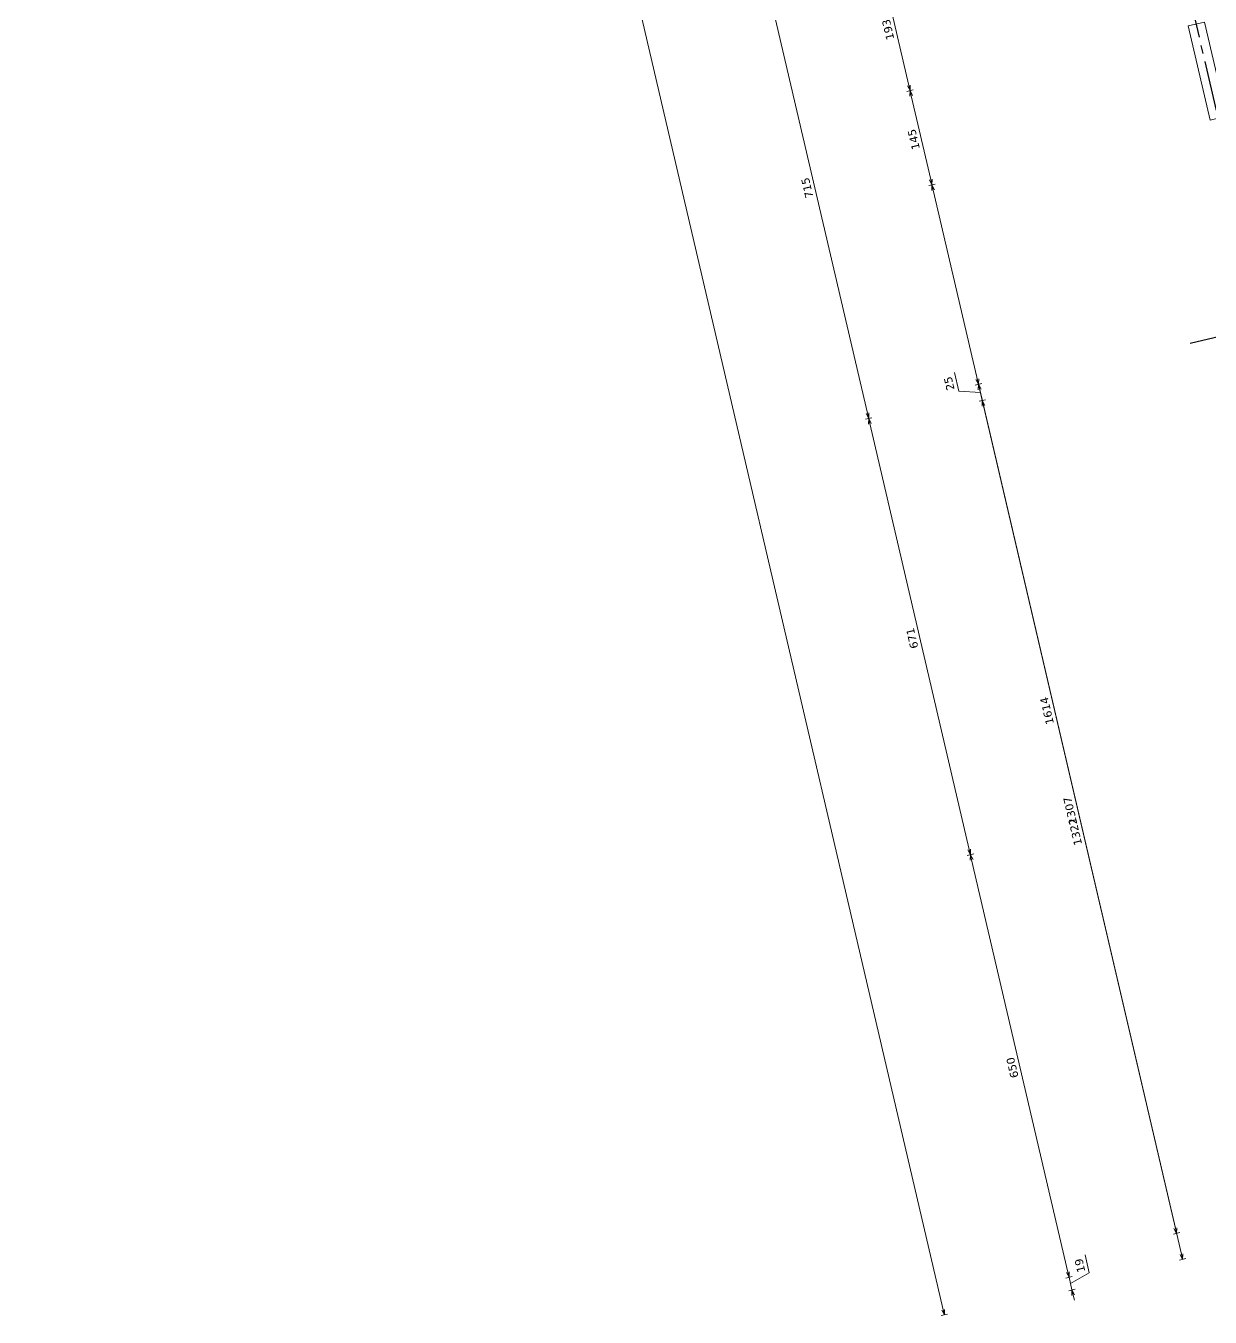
# Model space of a CAD drawing. Header units: metres. Extents: x -49 to 867749, y -579737 to 170817.
# Drawn here: x 596166.87 to 596184.61, y 139689.92 to 139709.28 of the extents above; entities that cross this region are included whole.
import ezdxf

# ---------------------------------------------------------------- set-up
doc = ezdxf.new("R2010")
doc.units = ezdxf.units.M
doc.header["$MEASUREMENT"] = 0
doc.header["$PDMODE"] = 3
doc.header["$PDSIZE"] = 0.1
doc.linetypes.add('AXES2', pattern=[1.125, 0.75, -0.125, 0.125, -0.125])
doc.layers.add('00-AXE-0.00', color=14, linetype='AXES2')
doc.layers.add('ACSP - Bois', color=47, linetype='Continuous', lineweight=18)
doc.layers.add('ACSP - Cotes', color=7, linetype='Continuous', lineweight=18)
doc.styles.add('COT', font='verdana.ttf')
doc.dimstyles.new('COT50', dxfattribs={"dimtxt": 0.12, "dimasz": 0.08, "dimexe": 0.05, "dimexo": 0, "dimgap": 0.05, "dimtad": 1, "dimdec": 0, "dimlfac": 100, "dimzin": 0, "dimdsep": 46, "dimtxsty": 'COT', "dimblk": 'OPEN30', "dimcen": 0.04, "dimdle": 0.05, "dimclrd": 256, "dimclre": 256, "dimclrt": 6, "dimadec": 0, "dimazin": 0, "dimtm": 1e-09, "dimtfac": 1, "dimtdec": 0, "dimtmove": 1, "dimatfit": 0, "dimldrblk": 'OPEN30', "dimfxl": 0.05, "dimfxlon": 1, "dimtolj": 1, "dimtzin": 0, "dimlwd": -1, "dimlwe": -1, "dimarcsym": 0})

# ---------------------------------------------------------------- blocks, each defined once
blk = doc.blocks.new('_Open30')
at = {"color": 0, "linetype": 'ByBlock', "lineweight": -2}
for p, q in [((-1, 0.27), (0, 0)), ((0, 0), (-1, -0.27)), ((0, 0), (-1, 0))]:
    blk.add_line(p, q, dxfattribs=at)
blk = doc.blocks.new('*D686')
at = {"layer": 'ACSP - Cotes', "transparency": 16777216}
for p, q in [((596181.151, 139703.652), (596181.249, 139703.674)), ((596184.183, 139690.867), (596181.218, 139703.585)), ((596184.152, 139690.778), (596184.25, 139690.801))]:
    blk.add_line(p, q, dxfattribs=at)
at = {"layer": 'Defpoints', "color": 0, "transparency": 16777216}
for p in [(596181.2, 139703.663), (596178.572, 139703.05), (596181.573, 139690.177)]:
    blk.add_point(p, dxfattribs=at)
at = {"layer": 'ACSP - Cotes', "transparency": 16777216, "xscale": 0.08, "yscale": 0.08, "zscale": 0.08}
for p, rotation in [((596181.2, 139703.663), 103.1212703830424), ((596184.201, 139690.789), 283.1212703830424)]:
    blk.add_blockref('_Open30', p, dxfattribs=dict(at, rotation=rotation))
at = {"layer": 'ACSP - Cotes', "color": 6, "transparency": 16777216, "insert": (596182.591, 139697.201), "char_height": 0.12, "attachment_point": 5, "rotation": 103.1213, "style": 'COT'}
blk.add_mtext('\\A1;1322', dxfattribs=at)
blk = doc.blocks.new('*D687')
at = {"layer": 'ACSP - Cotes', "transparency": 16777216}
for p, q in [((596180.846, 139703.805), (596180.781, 139704.083)), ((596181.125, 139703.984), (596181.107, 139704.062)), ((596181.192, 139703.918), (596181.095, 139703.895)), ((596181.2, 139703.663), (596181.143, 139703.906)), ((596181.2, 139703.663), (596181.143, 139703.906)), ((596181.172, 139703.785), (596180.846, 139703.805)), ((596181.151, 139703.652), (596181.249, 139703.674)), ((596181.218, 139703.585), (596181.236, 139703.507))]:
    blk.add_line(p, q, dxfattribs=at)
at = {"layer": 'Defpoints', "color": 0, "transparency": 16777216}
for p in [(596184.026, 139704.578), (596181.143, 139703.906), (596178.572, 139703.05)]:
    blk.add_point(p, dxfattribs=at)
at = {"layer": 'ACSP - Cotes', "transparency": 16777216, "xscale": 0.08, "yscale": 0.08, "zscale": 0.08}
for p, rotation in [((596181.143, 139703.906), 283.1212703820332), ((596181.2, 139703.663), 103.1212703820333)]:
    blk.add_blockref('_Open30', p, dxfattribs=dict(at, rotation=rotation))
at = {"layer": 'ACSP - Cotes', "color": 6, "transparency": 16777216, "insert": (596180.704, 139703.918), "char_height": 0.12, "attachment_point": 5, "rotation": 103.1213, "style": 'COT'}
blk.add_mtext('\\A1;25', dxfattribs=at)
blk = doc.blocks.new('*D731')
at = {"layer": 'ACSP - Cotes', "transparency": 16777216}
for p, q in [((596181.192, 139703.918), (596181.095, 139703.895)), ((596181.162, 139703.828), (596184.092, 139691.257)), ((596184.159, 139691.19), (596184.062, 139691.167))]:
    blk.add_line(p, q, dxfattribs=at)
at = {"layer": 'Defpoints', "color": 0, "transparency": 16777216}
for p in [(596184.026, 139704.578), (596190.398, 139692.644), (596184.11, 139691.179)]:
    blk.add_point(p, dxfattribs=at)
at = {"layer": 'ACSP - Cotes', "transparency": 16777216, "xscale": 0.08, "yscale": 0.08, "zscale": 0.08}
for p, rotation in [((596181.143, 139703.906), 103.1212703820333), ((596184.11, 139691.179), 283.1212703820332)]:
    blk.add_blockref('_Open30', p, dxfattribs=dict(at, rotation=rotation))
at = {"layer": 'ACSP - Cotes', "color": 6, "transparency": 16777216, "insert": (596182.517, 139697.517), "char_height": 0.12, "attachment_point": 5, "rotation": 103.1213, "style": 'COT'}
blk.add_mtext('\\A1;1307', dxfattribs=at)
blk = doc.blocks.new('*D732')
at = {"layer": 'ACSP - Cotes', "transparency": 16777216}
for p, q in [((596180.495, 139706.908), (596180.398, 139706.885)), ((596184.092, 139691.257), (596180.465, 139706.818)), ((596184.159, 139691.19), (596184.062, 139691.167))]:
    blk.add_line(p, q, dxfattribs=at)
at = {"layer": 'Defpoints', "color": 0, "transparency": 16777216}
for p in [(596184.613, 139707.867), (596180.446, 139706.896), (596190.398, 139692.644)]:
    blk.add_point(p, dxfattribs=at)
at = {"layer": 'ACSP - Cotes', "transparency": 16777216, "xscale": 0.08, "yscale": 0.08, "zscale": 0.08}
for p, rotation in [((596180.446, 139706.896), 103.1212703820333), ((596184.11, 139691.179), 283.1212703820332)]:
    blk.add_blockref('_Open30', p, dxfattribs=dict(at, rotation=rotation))
at = {"layer": 'ACSP - Cotes', "color": 6, "transparency": 16777216, "insert": (596182.169, 139699.012), "char_height": 0.12, "attachment_point": 5, "rotation": 103.1213, "style": 'COT'}
blk.add_mtext('\\A1;1614', dxfattribs=at)
blk = doc.blocks.new('*D733')
at = {"layer": 'ACSP - Cotes', "transparency": 16777216}
for p, q in [((596180.166, 139708.32), (596180.069, 139708.297)), ((596180.428, 139706.974), (596180.135, 139708.23)), ((596180.495, 139706.908), (596180.398, 139706.885))]:
    blk.add_line(p, q, dxfattribs=at)
at = {"layer": 'Defpoints', "color": 0, "transparency": 16777216}
for p in [(596184.284, 139709.28), (596180.117, 139708.308), (596184.613, 139707.867)]:
    blk.add_point(p, dxfattribs=at)
at = {"layer": 'ACSP - Cotes', "transparency": 16777216, "xscale": 0.08, "yscale": 0.08, "zscale": 0.08}
for p, rotation in [((596180.117, 139708.308), 103.1212703820333), ((596180.446, 139706.896), 283.1212703820332)]:
    blk.add_blockref('_Open30', p, dxfattribs=dict(at, rotation=rotation))
at = {"layer": 'ACSP - Cotes', "color": 6, "transparency": 16777216, "insert": (596180.173, 139707.577), "char_height": 0.12, "attachment_point": 5, "rotation": 103.1213, "style": 'COT'}
blk.add_mtext('\\A1;145', dxfattribs=at)
blk = doc.blocks.new('*D688')
at = {"layer": 'ACSP - Cotes', "transparency": 16777216}
for p, q in [((596179.728, 139710.199), (596179.63, 139710.177)), ((596180.099, 139708.386), (596179.697, 139710.11)), ((596180.166, 139708.32), (596180.069, 139708.297))]:
    blk.add_line(p, q, dxfattribs=at)
at = {"layer": 'Defpoints', "color": 0, "transparency": 16777216}
for p in [(596183.846, 139711.159), (596179.679, 139710.188), (596184.284, 139709.28)]:
    blk.add_point(p, dxfattribs=at)
at = {"layer": 'ACSP - Cotes', "transparency": 16777216, "xscale": 0.08, "yscale": 0.08, "zscale": 0.08}
for p, rotation in [((596179.679, 139710.188), 103.1212703820333), ((596180.117, 139708.308), 283.1212703820332)]:
    blk.add_blockref('_Open30', p, dxfattribs=dict(at, rotation=rotation))
at = {"layer": 'ACSP - Cotes', "color": 6, "transparency": 16777216, "insert": (596179.789, 139709.223), "char_height": 0.12, "attachment_point": 5, "rotation": 103.1213, "style": 'COT'}
blk.add_mtext('\\A1;193', dxfattribs=at)
blk = doc.blocks.new('*D690')
at = {"layer": 'ACSP - Cotes', "transparency": 16777216}
for p, q in [((596182.48, 139690.599), (596182.462, 139690.677)), ((596182.803, 139690.588), (596182.741, 139690.858)), ((596182.45, 139690.509), (596182.547, 139690.532)), ((596182.543, 139690.332), (596182.499, 139690.521)), ((596182.543, 139690.332), (596182.499, 139690.521)), ((596182.521, 139690.426), (596182.803, 139690.588)), ((596182.494, 139690.32), (596182.591, 139690.343)), ((596182.561, 139690.254), (596182.579, 139690.176))]:
    blk.add_line(p, q, dxfattribs=at)
at = {"layer": 'Defpoints', "color": 0, "transparency": 16777216}
for p in [(596182.499, 139690.521), (596182.219, 139690.456), (596182.263, 139690.267)]:
    blk.add_point(p, dxfattribs=at)
at = {"layer": 'ACSP - Cotes', "transparency": 16777216, "xscale": 0.08, "yscale": 0.08, "zscale": 0.08}
for p, rotation in [((596182.499, 139690.521), 283.1212703830424), ((596182.543, 139690.332), 103.1212703830424)]:
    blk.add_blockref('_Open30', p, dxfattribs=dict(at, rotation=rotation))
at = {"layer": 'ACSP - Cotes', "color": 6, "transparency": 16777216, "insert": (596182.663, 139690.697), "char_height": 0.12, "attachment_point": 5, "rotation": 103.1213, "style": 'COT'}
blk.add_mtext('\\A1;19', dxfattribs=at)
blk = doc.blocks.new('*D691')
at = {"layer": 'ACSP - Cotes', "transparency": 16777216}
for p, q in [((596181.071, 139696.867), (596180.973, 139696.844)), ((596182.48, 139690.599), (596181.04, 139696.777)), ((596182.45, 139690.509), (596182.547, 139690.532))]:
    blk.add_line(p, q, dxfattribs=at)
at = {"layer": 'Defpoints', "color": 0, "transparency": 16777216}
for p in [(596187.699, 139698.412), (596181.022, 139696.855), (596182.219, 139690.456)]:
    blk.add_point(p, dxfattribs=at)
at = {"layer": 'ACSP - Cotes', "transparency": 16777216, "xscale": 0.08, "yscale": 0.08, "zscale": 0.08}
for p, rotation in [((596181.022, 139696.855), 103.1212703830422), ((596182.499, 139690.521), 283.1212703830421)]:
    blk.add_blockref('_Open30', p, dxfattribs=dict(at, rotation=rotation))
at = {"layer": 'ACSP - Cotes', "color": 6, "transparency": 16777216, "insert": (596181.651, 139693.663), "char_height": 0.12, "attachment_point": 5, "rotation": 103.1213, "style": 'COT'}
blk.add_mtext('\\A1;650', dxfattribs=at)
blk = doc.blocks.new('*D692')
at = {"layer": 'ACSP - Cotes', "transparency": 16777216}
for p, q in [((596179.546, 139703.406), (596179.449, 139703.383)), ((596181.004, 139696.933), (596179.516, 139703.317)), ((596181.071, 139696.867), (596180.973, 139696.844))]:
    blk.add_line(p, q, dxfattribs=at)
at = {"layer": 'Defpoints', "color": 0, "transparency": 16777216}
for p in [(596184.316, 139704.518), (596179.498, 139703.394), (596187.699, 139698.412)]:
    blk.add_point(p, dxfattribs=at)
at = {"layer": 'ACSP - Cotes', "transparency": 16777216, "xscale": 0.08, "yscale": 0.08, "zscale": 0.08}
for p, rotation in [((596179.498, 139703.394), 103.1212703830422), ((596181.022, 139696.855), 283.1212703830421)]:
    blk.add_blockref('_Open30', p, dxfattribs=dict(at, rotation=rotation))
at = {"layer": 'ACSP - Cotes', "color": 6, "transparency": 16777216, "insert": (596180.15, 139700.099), "char_height": 0.12, "attachment_point": 5, "rotation": 103.1213, "style": 'COT'}
blk.add_mtext('\\A1;671', dxfattribs=at)
blk = doc.blocks.new('*D693')
at = {"layer": 'ACSP - Cotes', "transparency": 16777216}
for p, q in [((596177.923, 139710.369), (596177.826, 139710.346)), ((596179.48, 139703.472), (596177.893, 139710.28)), ((596179.546, 139703.406), (596179.449, 139703.383))]:
    blk.add_line(p, q, dxfattribs=at)
at = {"layer": 'Defpoints', "color": 0, "transparency": 16777216}
for p in [(596182.693, 139711.481), (596177.875, 139710.358), (596184.316, 139704.518)]:
    blk.add_point(p, dxfattribs=at)
at = {"layer": 'ACSP - Cotes', "transparency": 16777216, "xscale": 0.08, "yscale": 0.08, "zscale": 0.08}
for p, rotation in [((596177.875, 139710.358), 103.1212703830422), ((596179.498, 139703.394), 283.1212703830421)]:
    blk.add_blockref('_Open30', p, dxfattribs=dict(at, rotation=rotation))
at = {"layer": 'ACSP - Cotes', "color": 6, "transparency": 16777216, "insert": (596178.578, 139706.851), "char_height": 0.12, "attachment_point": 5, "rotation": 103.1213, "style": 'COT'}
blk.add_mtext('\\A1;715', dxfattribs=at)
blk = doc.blocks.new('*D700')
at = {"layer": 'ACSP - Cotes', "transparency": 16777216}
for p, q in [((596166.969, 139748.347), (596167.067, 139748.37)), ((596180.613, 139690.035), (596167.036, 139748.281)), ((596180.583, 139689.946), (596180.68, 139689.969))]:
    blk.add_line(p, q, dxfattribs=at)
at = {"layer": 'Defpoints', "color": 0, "transparency": 16777216}
for p in [(596167.018, 139748.359), (596166.872, 139748.325), (596180.485, 139689.923)]:
    blk.add_point(p, dxfattribs=at)
at = {"layer": 'ACSP - Cotes', "transparency": 16777216, "xscale": 0.08, "yscale": 0.08, "zscale": 0.08}
for p, rotation in [((596167.018, 139748.359), 103.1212703830424), ((596180.631, 139689.957), 283.1212703830424)]:
    blk.add_blockref('_Open30', p, dxfattribs=dict(at, rotation=rotation))
at = {"layer": 'ACSP - Cotes', "color": 6, "transparency": 16777216, "insert": (596173.715, 139719.132), "char_height": 0.12, "attachment_point": 5, "rotation": 103.1213, "style": 'COT'}
blk.add_mtext('\\A1;5997', dxfattribs=at)

msp = doc.modelspace()

# ---------------------------------------------------------------- linework, layer by layer
at = {"layer": '00-AXE-0.00'}
for p, q in [((596185.729, 139703.63), (596174.661, 139751.111)), ((596199.003, 139707.941), (596184.316, 139704.518))]:
    msp.add_line(p, q, dxfattribs=at)
at = {"layer": 'ACSP - Bois'}
msp.add_lwpolyline([(596184.613, 139707.867), (596184.284, 139709.28), (596184.527, 139709.336), (596184.857, 139707.924), (596184.613, 139707.867)], dxfattribs=at)

# ---------------------------------------------------------------- dimensions: what is measured, and where the dimension line sits
at = {"layer": 'ACSP - Cotes'}
for p1, p2, distance, picture, middle in [((596180.485, 139689.923), (596166.872, 139748.325), -0.15, '*D700', (596173.715, 139719.132)), ((596181.573, 139690.177), (596178.572, 139703.05), -2.698, '*D686', (596182.591, 139697.201)), ((596182.263, 139690.267), (596182.219, 139690.456), -0.287, '*D690', (596182.683, 139690.611))]:
    dim = msp.add_aligned_dim(p1=p1, p2=p2, distance=distance, dimstyle='COT50', dxfattribs=at)
    dim.commit()
    dim.dimension.update_dxf_attribs({"geometry": picture, "text_midpoint": middle})
for base, p1, p2, picture, middle in [((596177.875, 139710.358), (596184.316, 139704.518), (596182.693, 139711.481), '*D693', (596178.578, 139706.851)), ((596179.679, 139710.188), (596184.284, 139709.28), (596183.846, 139711.159), '*D688', (596179.789, 139709.223)), ((596180.117, 139708.308), (596184.613, 139707.867), (596184.284, 139709.28), '*D733', (596180.173, 139707.577)), ((596180.446, 139706.896), (596190.398, 139692.644), (596184.613, 139707.867), '*D732', (596182.169, 139699.012)), ((596181.143, 139703.906), (596178.572, 139703.05), (596184.026, 139704.578), '*D687', (596180.725, 139703.828)), ((596179.498, 139703.394), (596187.699, 139698.412), (596184.316, 139704.518), '*D692', (596180.15, 139700.099)), ((596184.11, 139691.179), (596184.026, 139704.578), (596190.398, 139692.644), '*D731', (596182.517, 139697.517)), ((596181.022, 139696.855), (596182.219, 139690.456), (596187.699, 139698.412), '*D691', (596181.651, 139693.663))]:
    dim = msp.add_linear_dim(base=base, p1=p1, p2=p2, angle=283.1213, dimstyle='COT50', dxfattribs=at)
    dim.commit()
    dim.dimension.update_dxf_attribs({"geometry": picture, "text_midpoint": middle})

doc.saveas('drawing.dxf')
